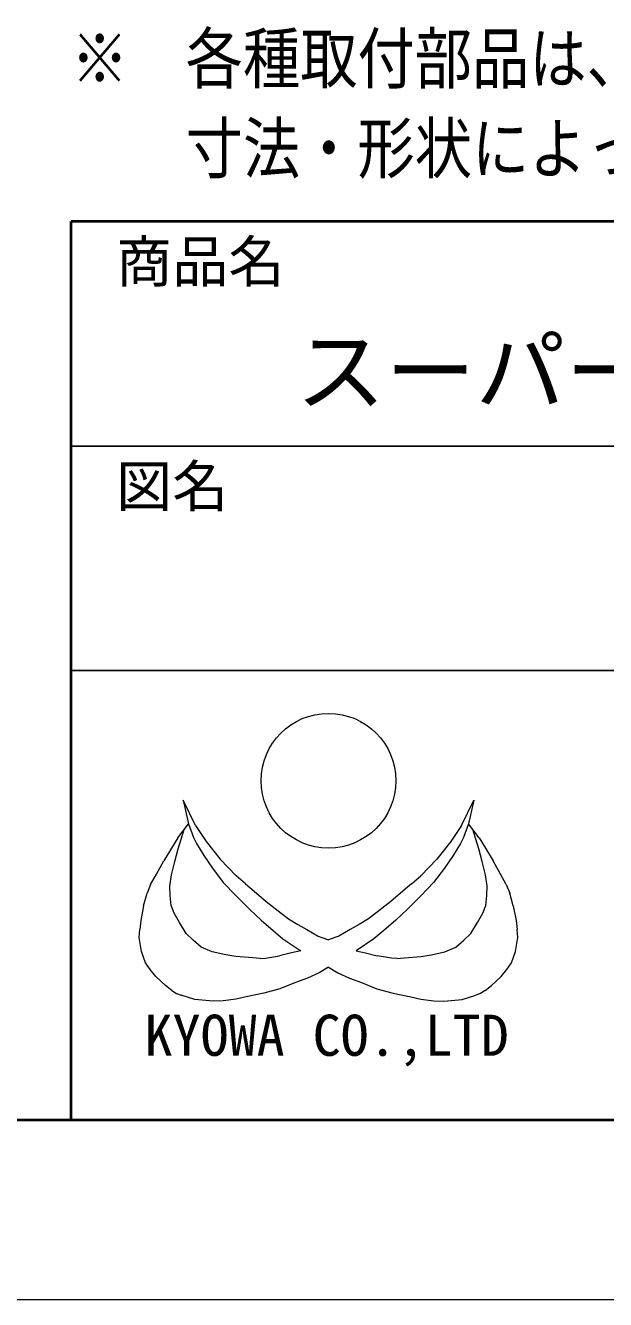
# Model space of a CAD drawing. Units: millimetres on the paper, enlarged 10 times. Extents: x -2100 to 2100, y -1485 to 1499.
# Drawn here: x 800 to 1058, y -1485 to -918 of the extents above; entities that cross this region are included whole.
import ezdxf
from ezdxf.enums import TextEntityAlignment as Align

# ---------------------------------------------------------------- set-up
doc = ezdxf.new("R2010")
doc.units = ezdxf.units.MM
doc.header["$LTSCALE"] = 10
doc.layers.add('F-0_通り芯', color=6, linetype='Continuous', lineweight=9)
doc.layers.add('F-F_その他03', color=2, linetype='Continuous', lineweight=25)
doc.layers.add('F-4_文字', color=4, linetype='Continuous')
doc.styles.add('ＭＳ ゴシック', font='')
doc.styles.get('ＭＳ ゴシック').set_extended_font_data('MS Gothic')

msp = doc.modelspace()

# ---------------------------------------------------------------- linework, layer by layer
at = {"layer": 'F-0_通り芯', "color": 3, "lineweight": 40}
for p, q in [((2020, -1005), (820, -1005)), ((820, -1405), (820, -1005)), ((-1880, -1405), (2020, -1405))]:
    msp.add_line(p, q, dxfattribs=at)
at = {"layer": 'F-0_通り芯', "color": 2, "lineweight": 25}
for p, q in [((820, -1105), (2020, -1105)), ((820, -1205), (2020, -1205))]:
    msp.add_line(p, q, dxfattribs=at)
at = {"layer": 'F-0_通り芯'}
msp.add_line((-2100, -1485), (2100, -1485), dxfattribs=at)
at = {"layer": 'F-F_その他03', "color": 5, "lineweight": 9}
for p, q in [((875.38, -1273.87), (869.86, -1262.7)), ((869.86, -1262.7), (872.31, -1273.24)), ((993.78, -1273.87), (999.3, -1262.7)), ((999.3, -1262.7), (996.85, -1273.24)), ((867.66, -1284.29), (870.38, -1275.76)), ((1001.5, -1284.29), (998.78, -1275.76)), ((857.99, -1295.66), (861.23, -1289.6)), ((1011.16, -1295.66), (1007.93, -1289.6)), ((855.41, -1300.27), (857.99, -1295.66)), ((1013.74, -1300.27), (1011.16, -1295.66)), ((852.3, -1309.72), (853.89, -1304.12)), ((855.41, -1300.27), (853.89, -1304.12)), ((1013.74, -1300.27), (1015.27, -1304.12)), ((1016.85, -1309.72), (1015.27, -1304.12)), ((850.33, -1323.75), (850.55, -1320.3)), ((1018.83, -1323.75), (1018.61, -1320.3)), ((914.33, -1324.41), (922.21, -1329.69)), ((931.68, -1323.75), (934.58, -1324.91)), ((937.47, -1323.75), (934.58, -1324.91)), ((954.82, -1324.41), (946.94, -1329.69)), ((904.14, -1333.09), (900.9, -1332.93)), ((918.05, -1330.69), (912.83, -1331.96)), ((922.21, -1329.69), (918.05, -1330.69)), ((946.94, -1329.69), (951.1, -1330.69)), ((951.1, -1330.69), (956.32, -1331.96)), ((965.02, -1333.09), (968.26, -1332.93)), ((934.58, -1337.09), (930.47, -1339.48)), ((934.58, -1337.09), (938.69, -1339.48)), ((864.83, -1347.38), (862.03, -1345.23)), ((864.83, -1347.38), (866.87, -1348.67)), ((866.87, -1348.67), (869.05, -1349.48)), ((875.07, -1351.42), (869.05, -1349.48)), ((994.09, -1351.42), (1000.1, -1349.48)), ((1002.28, -1348.67), (1000.1, -1349.48)), ((1004.33, -1347.38), (1002.28, -1348.67)), ((1004.33, -1347.38), (1007.13, -1345.23)), ((883.23, -1352.13), (875.07, -1351.42)), ((887.66, -1351.95), (883.23, -1352.13)), ((893.41, -1351.22), (887.66, -1351.95)), ((897.91, -1350.24), (893.41, -1351.22)), ((971.24, -1350.24), (975.74, -1351.22)), ((975.74, -1351.22), (981.5, -1351.95)), ((981.5, -1351.95), (985.92, -1352.13)), ((985.92, -1352.13), (994.09, -1351.42))]:
    msp.add_line(p, q, dxfattribs=at)
for points in [[(867.55, -1279.46), (872.31, -1273.24), (874.44, -1279.34), (875.89, -1282.02)], [(875.38, -1273.87), (880.08, -1281.05), (886.32, -1288.97)], [(993.78, -1273.87), (989.08, -1281.05), (982.84, -1288.97)], [(1001.61, -1279.46), (996.85, -1273.24), (994.72, -1279.34), (993.27, -1282.02)], [(867.55, -1279.46), (864.64, -1283.99), (861.23, -1289.6)], [(875.89, -1282.02), (879.04, -1287.27), (882.98, -1293.01)], [(993.27, -1282.02), (990.12, -1287.27), (986.17, -1293.01)], [(1001.61, -1279.46), (1004.51, -1283.99), (1007.93, -1289.6)], [(900.9, -1332.93), (893.4, -1332.29), (888.82, -1331.52), (882.73, -1330.24), (877.95, -1328.14), (874.37, -1324.93), (871.18, -1322), (868.2, -1317.14), (865.88, -1312.92), (864.49, -1309.52), (864.12, -1305.13), (863.95, -1301.02), (864.69, -1295.91), (866.17, -1289.91), (867.66, -1284.29)], [(968.26, -1332.93), (975.76, -1332.29), (980.33, -1331.52), (986.42, -1330.24), (991.2, -1328.14), (994.79, -1324.93), (997.97, -1322), (1000.95, -1317.14), (1003.28, -1312.92), (1004.66, -1309.52), (1005.04, -1305.13), (1005.21, -1301.02), (1004.46, -1295.91), (1002.99, -1289.91), (1001.5, -1284.29)], [(882.98, -1293.01), (887.77, -1299.38), (893.28, -1305.17)], [(897.62, -1299.92), (893.44, -1296.29), (886.32, -1288.97)], [(971.53, -1299.92), (975.71, -1296.29), (982.84, -1288.97)], [(986.17, -1293.01), (981.38, -1299.38), (975.87, -1305.17)], [(897.62, -1299.92), (901.5, -1303.15), (906.82, -1307.78), (910.86, -1310.94), (916.81, -1315.44), (920.96, -1317.97), (924.88, -1320.27), (930.03, -1323.16), (931.68, -1323.75)], [(971.53, -1299.92), (967.65, -1303.15), (962.34, -1307.78), (958.3, -1310.94), (952.34, -1315.44), (948.2, -1317.97), (944.28, -1320.27), (939.12, -1323.16), (937.47, -1323.75)], [(852.3, -1309.72), (851.02, -1316.2), (850.55, -1320.3)], [(893.28, -1305.17), (899.53, -1311.36), (904.57, -1316.1), (909.95, -1320.74), (914.33, -1324.41)], [(975.87, -1305.17), (969.62, -1311.36), (964.59, -1316.1), (959.2, -1320.74), (954.82, -1324.41)], [(1016.85, -1309.72), (1018.13, -1316.2), (1018.61, -1320.3)], [(862.03, -1345.23), (857.68, -1341.22), (855.22, -1338.07), (853.13, -1335.14), (851.29, -1330.1), (850.33, -1323.75)], [(1007.13, -1345.23), (1011.48, -1341.22), (1013.93, -1338.07), (1016.03, -1335.14), (1017.87, -1330.1), (1018.83, -1323.75)], [(904.14, -1333.09), (906.47, -1333.01), (912.83, -1331.96)], [(965.02, -1333.09), (962.69, -1333.01), (956.32, -1331.96)], [(930.47, -1339.48), (925.22, -1341.9), (919.96, -1343.87), (912.99, -1346.71), (905.75, -1348.64), (897.91, -1350.24)], [(938.69, -1339.48), (943.93, -1341.9), (949.2, -1343.87), (956.17, -1346.71), (963.41, -1348.64), (971.24, -1350.24)]]:
    msp.add_lwpolyline(points, dxfattribs=at)
msp.add_circle((934.58, -1254), 30, dxfattribs=at)

# ---------------------------------------------------------------- texts
at = {"layer": 'F-4_文字', "style": 'ＭＳ ゴシック', "width": 0.85}
for s, p in [('※\u3000各種取付部品は、取付先（雪止め金具・雪止め瓦・各屋根材の先端・軒樋吊金具等）の', (820, -950)), ('\u3000\u3000寸法・形状によっては取り付かない場合がございます。詳しくは、お問い合わせください。', (820, -990))]:
    msp.add_text(s, height=21.99, dxfattribs=at).set_placement(p, align=Align.BOTTOM_LEFT)
at = {"layer": 'F-4_文字', "color": 7, "style": 'ＭＳ ゴシック'}
for s, p in [('商品名', (840, -1037.5)), ('図名', (840, -1137.5))]:
    msp.add_text(s, height=18.33, dxfattribs=at).set_placement(p, align=Align.BOTTOM_LEFT)
at = {"layer": 'F-4_文字', "style": 'ＭＳ ゴシック'}
msp.add_text('スーパーゆきもちくん', height=29.33, dxfattribs=at).set_placement((920, -1095), align=Align.BOTTOM_LEFT)
at = {"layer": 'F-F_その他03', "color": 7, "style": 'ＭＳ ゴシック'}
msp.add_text('KYOWA CO.,LTD', height=18.33, dxfattribs=at).set_placement((852.71, -1381.99), align=Align.BOTTOM_LEFT)

doc.saveas('drawing.dxf')
